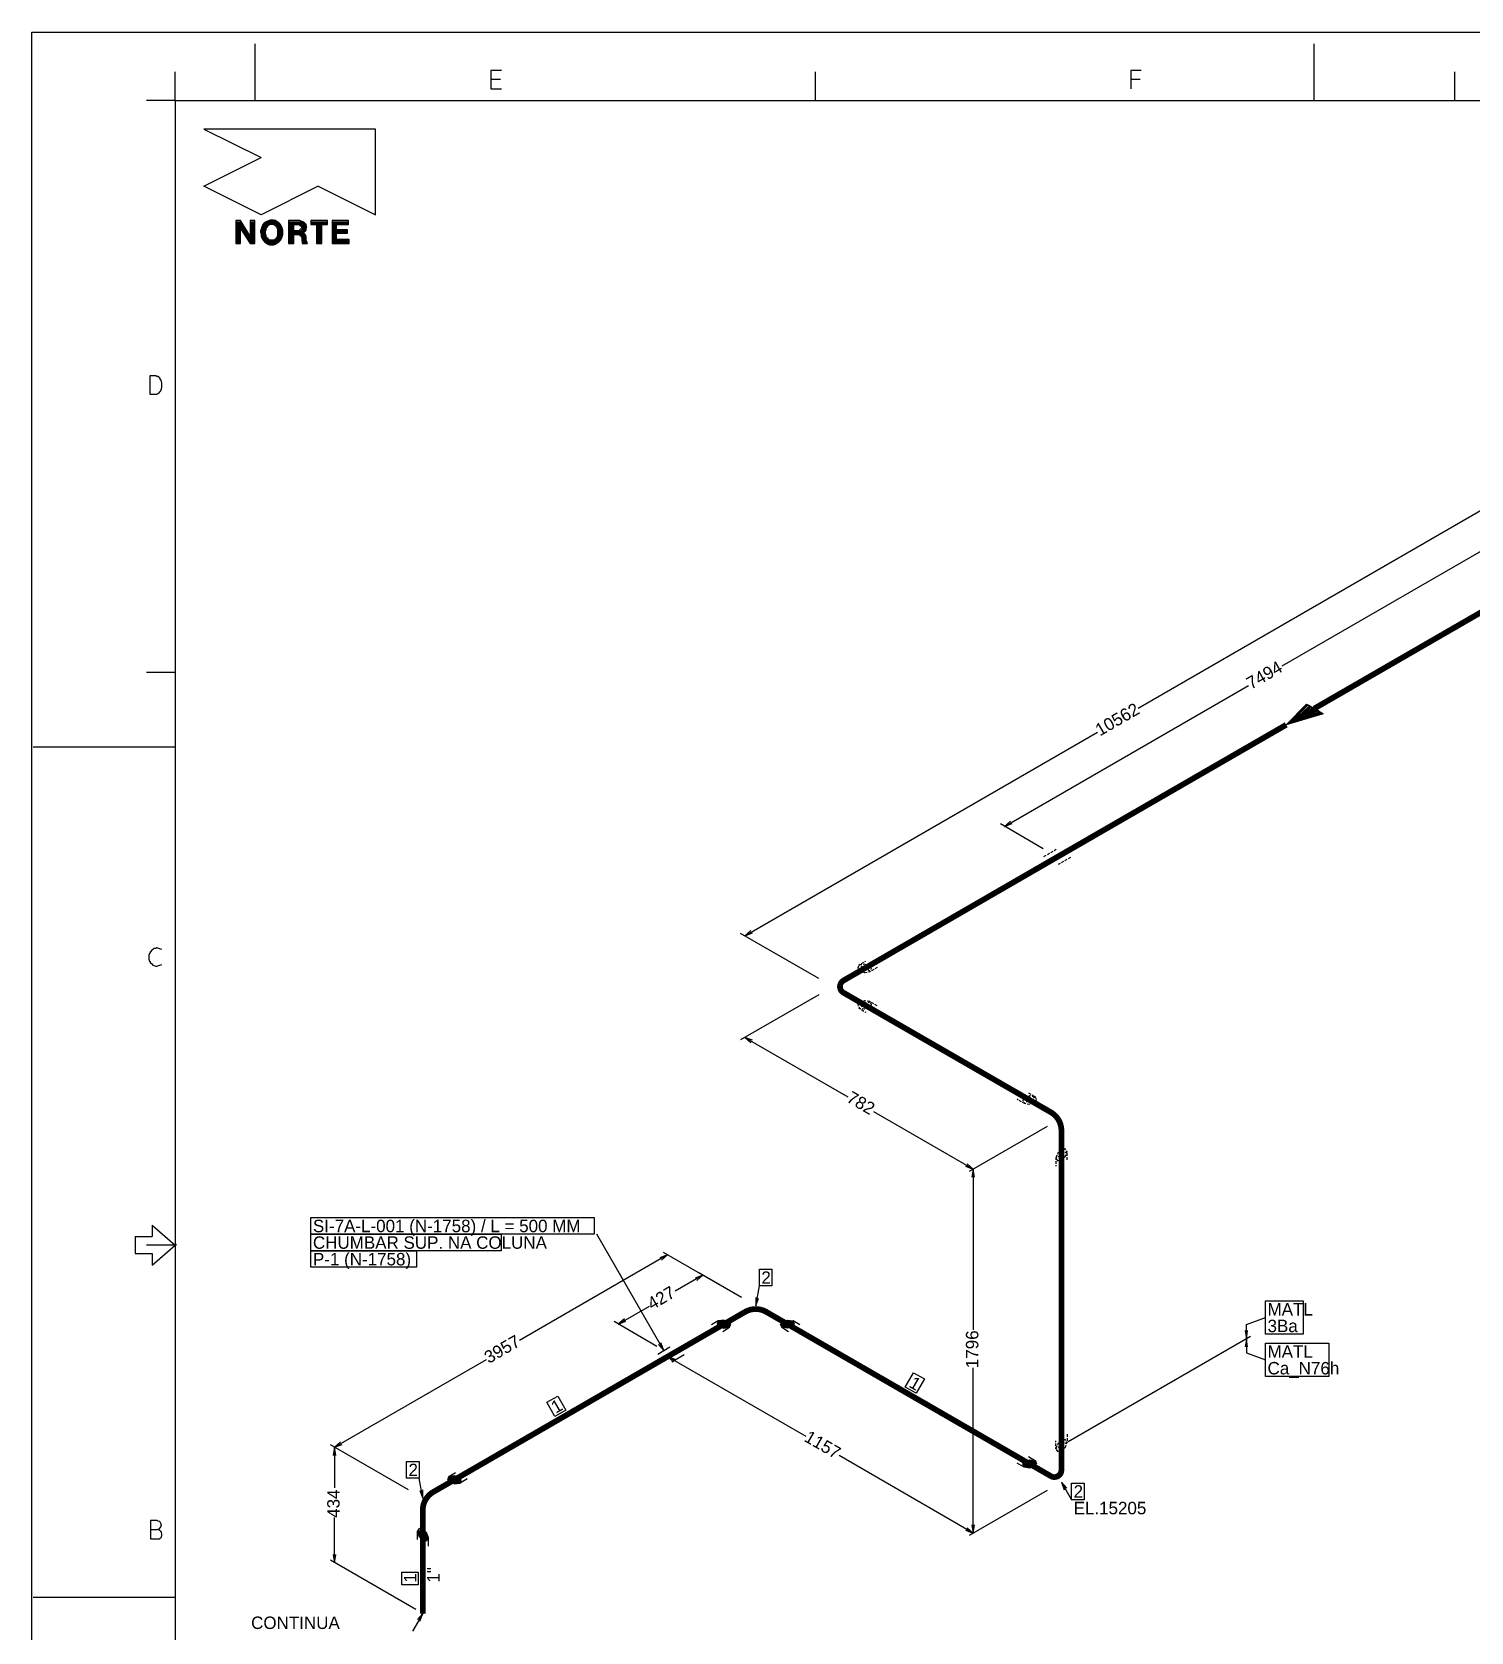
# Model space of a CAD drawing. Extents: x 0 to 597, y 0 to 422.
# Drawn here: x 0 to 251.3, y 142.3 to 421.7 of the extents above; entities that cross this region are included whole.
import ezdxf

# ---------------------------------------------------------------- set-up
doc = ezdxf.new("R2010")
doc.units = 0
doc.header["$MEASUREMENT"] = 0
doc.linetypes.add('GT100', pattern=[0.7, 0.466667, -0.233333])
doc.linetypes.add('GT101', pattern=[2.1, 1.4, -0.7])
doc.layers.add('GT_1', color=7, linetype='Continuous')
doc.styles.add('HTX1', font='O8116901', dxfattribs={"width": 1.02})

msp = doc.modelspace()

# ---------------------------------------------------------------- linework, layer by layer
at = {"linetype": 'Continuous'}
msp.add_lwpolyline([(0, 421.74), (597.11, 421.74), (597.11, 0), (0, 0)], close=True, dxfattribs=at)
at = {"layer": 'GT_1', "flags": 128}
for points in [[(0, 417.48), (0, 421.74), (4.26, 421.74)], [(39, 409.8), (39, 419.7)], [(223.9, 409.8), (223.9, 419.7)], [(25, 409.8), (25, 414.8)], [(82, 415), (80.1, 415), (80.1, 411.8), (82, 411.8)], [(136.8, 409.8), (136.8, 414.8)], [(193.7, 415), (191.9, 415), (191.9, 411.8)], [(248.5, 409.8), (248.5, 414.8)], [(80.1, 413.5), (81.8, 413.5)], [(191.9, 413.5), (193.5, 413.5)], [(25, 409.8), (20, 409.8)], [(25, 409.8), (25, 10)], [(25, 409.8), (583.8, 409.8)], [(60, 404.8), (30, 404.8)], [(30, 404.8), (40, 399.8)], [(60, 389.8), (60, 404.8)], [(30, 394.8), (40, 399.8)], [(40, 389.8), (30, 394.8)], [(50, 394.8), (40, 389.8)], [(50, 394.8), (60, 389.8)], [(36, 384.8), (36.4, 384.8), (36.4, 387.4), (38.1, 384.8), (38.9, 384.8), (38.9, 388.8), (38.1, 388.8), (38.1, 386.1), (36.4, 388.8), (35.6, 388.8), (35.6, 384.8), (36, 384.8)], [(35.6, 388.6), (36.5, 388.6)], [(35.6, 388.4), (36.7, 388.4)], [(38.1, 388.6), (38.9, 388.6)], [(38.1, 388.4), (38.9, 388.4)], [(40, 386.6), (40, 386.4), (40, 386), (40.2, 385.7), (40.4, 385.4), (40.6, 385.1), (40.9, 384.9), (41.2, 384.7), (41.5, 384.6), (41.9, 384.6), (42.2, 384.6), (42.5, 384.7), (42.8, 384.9), (43.1, 385.1), (43.4, 385.4), (43.6, 385.7), (43.7, 386), (43.8, 386.4), (43.8, 386.8), (43.8, 387.1), (43.7, 387.5), (43.6, 387.8), (43.4, 388.1), (43.1, 388.4), (42.8, 388.6), (42.5, 388.8), (42.2, 388.9), (41.9, 388.9), (41.6, 388.9), (41.4, 388.8), (41.1, 388.7), (40.9, 388.6), (40.7, 388.5), (40.5, 388.3), (40.3, 388.1), (40.2, 387.8), (40.1, 387.6), (40, 387.3), (39.9, 387), (39.9, 386.8), (40, 386.6)], [(40.6, 388.4), (43.1, 388.4)], [(40.9, 388.6), (42.9, 388.6)], [(41.3, 388.8), (42.5, 388.8)], [(45.3, 384.8), (45.7, 384.8), (45.7, 386.4), (46.3, 386.4), (46.5, 386.4), (46.7, 386.3), (46.9, 386.2), (47, 386), (47.1, 385.8), (47.1, 385.5), (47.2, 384.8), (48.1, 384.8), (47.9, 385.4), (47.9, 385.9), (47.8, 386.2), (47.7, 386.4), (47.6, 386.5), (47.5, 386.6), (47.3, 386.7), (47.5, 386.8), (47.7, 386.9), (47.8, 387.1), (47.9, 387.2), (47.9, 387.5), (48, 387.7), (47.9, 387.9), (47.9, 388.1), (47.8, 388.2), (47.6, 388.4), (47.5, 388.5), (47.3, 388.6), (47, 388.7), (46.8, 388.8), (46.6, 388.8), (44.8, 388.8), (44.8, 384.8), (45.3, 384.8)], [(44.8, 388.6), (47.3, 388.6)], [(44.8, 388.4), (47.6, 388.4)], [(50.2, 384.8), (50.6, 384.8), (50.6, 388.1), (51.6, 388.1), (51.6, 388.8), (48.7, 388.8), (48.7, 388.1), (49.7, 388.1), (49.7, 384.8), (50.2, 384.8)], [(48.7, 388.6), (51.6, 388.6)], [(48.7, 388.4), (51.6, 388.4)], [(53.9, 384.8), (55.4, 384.8), (55.4, 385.5), (53.2, 385.5), (53.2, 386.6), (55.1, 386.6), (55.1, 387.2), (53.2, 387.2), (53.2, 388.1), (55.3, 388.1), (55.3, 388.8), (52.4, 388.8), (52.4, 384.8), (53.9, 384.8)], [(52.4, 388.6), (55.3, 388.6)], [(52.4, 388.4), (55.3, 388.4)], [(35.6, 388.2), (36.8, 388.2)], [(35.6, 388), (36.9, 388)], [(35.6, 387.8), (37, 387.8)], [(35.6, 387.6), (37.2, 387.6)], [(35.6, 387.4), (36.4, 387.4)], [(35.6, 387.2), (36.4, 387.2)], [(35.6, 387), (36.4, 387)], [(35.6, 386.8), (36.4, 386.8)], [(35.6, 386.6), (36.4, 386.6)], [(35.6, 386.4), (36.4, 386.4)], [(35.6, 386.2), (36.4, 386.2)], [(35.6, 386), (36.4, 386)], [(35.6, 385.8), (36.4, 385.8)], [(35.6, 385.6), (36.4, 385.6)], [(36.5, 387.4), (37.3, 387.4)], [(36.6, 387.2), (37.4, 387.2)], [(36.7, 387), (37.5, 387)], [(36.8, 386.8), (37.7, 386.8)], [(37, 386.6), (37.8, 386.6)], [(37.1, 386.4), (37.9, 386.4)], [(37.2, 386.2), (38, 386.2)], [(37.3, 386), (38.9, 386)], [(37.5, 385.8), (38.9, 385.8)], [(37.6, 385.6), (38.9, 385.6)], [(38.1, 388.2), (38.9, 388.2)], [(38.1, 388), (38.9, 388)], [(38.1, 387.8), (38.9, 387.8)], [(38.1, 387.6), (38.9, 387.6)], [(38.1, 387.4), (38.9, 387.4)], [(38.1, 387.2), (38.9, 387.2)], [(38.1, 387), (38.9, 387)], [(38.1, 386.8), (38.9, 386.8)], [(38.1, 386.6), (38.9, 386.6)], [(38.1, 386.4), (38.9, 386.4)], [(38.1, 386.2), (38.9, 386.2)], [(39.9, 387), (40.8, 387)], [(39.9, 386.8), (40.8, 386.8)], [(39.9, 386.6), (40.8, 386.6)], [(40, 387.4), (40.9, 387.4)], [(40, 387.2), (40.9, 387.2)], [(40, 386.4), (40.8, 386.4)], [(40, 386.2), (40.9, 386.2)], [(40, 386), (40.9, 386)], [(40.1, 387.6), (41, 387.6)], [(40.1, 385.8), (41.1, 385.8)], [(40.2, 387.8), (41.1, 387.8)], [(40.2, 385.6), (41.2, 385.6)], [(40.3, 388), (41.3, 388)], [(40.4, 388.2), (41.7, 388.2)], [(40.8, 386.9), (40.8, 387), (40.9, 387.2), (40.9, 387.5), (41.1, 387.7), (41.2, 387.9), (41.3, 388), (41.5, 388.1), (41.7, 388.2), (41.9, 388.2), (42.1, 388.2), (42.2, 388.1), (42.4, 388), (42.6, 387.9), (42.7, 387.7), (42.8, 387.5), (42.9, 387.2), (42.9, 387), (42.9, 386.7), (42.9, 386.5), (42.9, 386.2), (42.8, 386), (42.7, 385.8), (42.6, 385.6), (42.4, 385.5), (42.3, 385.4), (42.1, 385.4), (41.9, 385.4), (41.7, 385.4), (41.5, 385.4), (41.3, 385.5), (41.2, 385.7), (41, 385.8), (40.9, 386), (40.9, 386.2), (40.8, 386.5), (40.8, 386.7), (40.8, 386.9)], [(42, 388.2), (43.3, 388.2)], [(42.4, 388), (43.5, 388)], [(42.5, 385.6), (43.5, 385.6)], [(42.6, 387.8), (43.6, 387.8)], [(42.7, 387.6), (43.7, 387.6)], [(42.7, 385.8), (43.6, 385.8)], [(42.8, 387.4), (43.7, 387.4)], [(42.8, 386), (43.7, 386)], [(42.9, 387.2), (43.8, 387.2)], [(42.9, 387), (43.8, 387)], [(42.9, 386.8), (43.8, 386.8)], [(42.9, 386.6), (43.8, 386.6)], [(42.9, 386.4), (43.8, 386.4)], [(42.9, 386.2), (43.8, 386.2)], [(44.8, 388.2), (47.8, 388.2)], [(44.8, 388), (45.7, 388)], [(44.8, 387.8), (45.7, 387.8)], [(44.8, 387.6), (45.7, 387.6)], [(44.8, 387.4), (45.7, 387.4)], [(44.8, 387.2), (45.7, 387.2)], [(44.8, 387), (47.7, 387)], [(44.8, 386.8), (47.5, 386.8)], [(44.8, 386.6), (47.5, 386.6)], [(44.8, 386.4), (47.7, 386.4)], [(44.8, 386.2), (45.7, 386.2)], [(44.8, 386), (45.7, 386)], [(44.8, 385.8), (45.7, 385.8)], [(44.8, 385.6), (45.7, 385.6)], [(46.2, 387), (45.7, 387), (45.7, 388.1), (46.6, 388.1), (47.2, 387.6), (46.6, 387), (46.2, 387)], [(46.8, 386.2), (47.8, 386.2)], [(46.9, 388), (47.9, 388)], [(47, 387.2), (47.9, 387.2)], [(47, 386), (47.8, 386)], [(47.1, 387.8), (48, 387.8)], [(47.1, 385.8), (47.9, 385.8)], [(47.1, 385.6), (47.9, 385.6)], [(47.2, 387.6), (48, 387.6)], [(47.2, 387.4), (47.9, 387.4)], [(48.7, 388.2), (51.6, 388.2)], [(49.7, 388), (50.6, 388)], [(49.7, 387.8), (50.6, 387.8)], [(49.7, 387.6), (50.6, 387.6)], [(49.7, 387.4), (50.6, 387.4)], [(49.7, 387.2), (50.6, 387.2)], [(49.7, 387), (50.6, 387)], [(49.7, 386.8), (50.6, 386.8)], [(49.7, 386.6), (50.6, 386.6)], [(49.7, 386.4), (50.6, 386.4)], [(49.7, 386.2), (50.6, 386.2)], [(49.7, 386), (50.6, 386)], [(49.7, 385.8), (50.6, 385.8)], [(49.7, 385.6), (50.6, 385.6)], [(52.4, 388.2), (55.3, 388.2)], [(52.4, 388), (53.2, 388)], [(52.4, 387.8), (53.2, 387.8)], [(52.4, 387.6), (53.2, 387.6)], [(52.4, 387.4), (53.2, 387.4)], [(52.4, 387.2), (55.1, 387.2)], [(52.4, 387), (55.1, 387)], [(52.4, 386.8), (55.1, 386.8)], [(52.4, 386.6), (55.1, 386.6)], [(52.4, 386.4), (53.2, 386.4)], [(52.4, 386.2), (53.2, 386.2)], [(52.4, 386), (53.2, 386)], [(52.4, 385.8), (53.2, 385.8)], [(52.4, 385.6), (53.2, 385.6)], [(35.6, 385.4), (36.4, 385.4)], [(35.6, 385.2), (36.4, 385.2)], [(35.6, 385), (36.4, 385)], [(35.6, 384.8), (36.4, 384.8)], [(37.7, 385.4), (38.9, 385.4)], [(37.8, 385.2), (38.9, 385.2)], [(38, 385), (38.9, 385)], [(38.1, 384.8), (38.9, 384.8)], [(40.3, 385.4), (41.6, 385.4)], [(40.5, 385.2), (43.2, 385.2)], [(40.7, 385), (43, 385)], [(41.1, 384.8), (42.7, 384.8)], [(42.2, 385.4), (43.4, 385.4)], [(44.8, 385.4), (45.7, 385.4)], [(44.8, 385.2), (45.7, 385.2)], [(44.8, 385), (45.7, 385)], [(44.8, 384.8), (45.7, 384.8)], [(47.1, 385.4), (47.9, 385.4)], [(47.1, 385.2), (48, 385.2)], [(47.2, 385), (48, 385)], [(47.2, 384.8), (48.1, 384.8)], [(49.7, 385.4), (50.6, 385.4)], [(49.7, 385.2), (50.6, 385.2)], [(49.7, 385), (50.6, 385)], [(49.7, 384.8), (50.6, 384.8)], [(52.4, 385.4), (55.4, 385.4)], [(52.4, 385.2), (55.4, 385.2)], [(52.4, 385), (55.4, 385)], [(52.4, 384.8), (55.4, 384.8)], [(21.7, 358.5), (21.8, 358.5), (22, 358.6), (22.2, 358.7), (22.3, 358.9), (22.5, 359.1), (22.6, 359.4), (22.7, 359.7), (22.7, 360.1), (22.7, 360.4), (22.6, 360.7), (22.5, 361), (22.3, 361.3), (22.2, 361.4), (22, 361.6), (21.8, 361.6), (21.6, 361.7), (20.6, 361.7), (20.6, 358.5), (21.6, 358.5), (21.7, 358.5)], [(254.038, 338.741), (193.191, 303.596)], [(260.215, 335.191), (218.254, 310.98)], [(25, 309.9), (20, 309.9)], [(169.832, 283.006), (212.432, 307.643)], [(223.934, 303.596), (225.496, 302.673), (219.035, 300.756), (222.585, 304.377), (225.283, 302.815), (219.532, 301.04), (222.656, 304.306), (225.141, 302.886), (220.029, 301.324), (222.869, 304.235), (224.928, 303.028), (220.526, 301.608), (223.082, 304.093), (224.715, 303.17), (220.952, 301.892), (223.224, 304.022), (224.502, 303.241), (221.378, 302.176), (223.437, 303.88), (224.36, 303.383), (221.875, 302.389), (223.65, 303.738), (224.147, 303.454), (222.301, 302.673), (223.863, 303.667), (223.934, 303.596), (219.035, 300.756)], [(124.463, 263.907), (186.091, 299.478)], [(0.2, 296.9), (25, 296.9)], [(176.577, 279.101), (169.122, 283.432)], [(170.897, 283.929), (169.832, 283.006), (171.181, 283.503)], [(137.385, 256.452), (123.753, 264.333)], [(125.528, 264.83), (124.463, 263.907), (125.812, 264.404)], [(22.7, 261.5), (21.8, 261.8), (21.6, 261.7), (21.3, 261.7), (21.1, 261.5), (20.9, 261.4), (20.7, 261.1), (20.5, 260.8), (20.4, 260.5), (20.4, 260.2), (20.4, 259.8), (20.5, 259.5), (20.7, 259.2), (20.9, 259), (21.1, 258.8), (21.3, 258.7), (21.6, 258.6), (21.8, 258.6), (22.7, 258.9)], [(137.385, 253.612), (123.753, 245.731)], [(125.812, 245.66), (124.463, 246.157), (125.528, 245.234)], [(124.463, 246.157), (142.497, 235.791)], [(164.365, 223.153), (147.041, 233.164)], [(177.287, 230.608), (163.655, 222.727)], [(177.287, 230.608), (163.655, 222.727)], [(163.016, 223.65), (164.365, 223.153), (163.3, 224.076)], [(164.578, 221.733), (164.365, 223.153), (164.152, 221.733)], [(164.365, 223.153), (164.365, 195.108)], [(21, 213.4), (21, 211.4)], [(21, 213.4), (25, 209.9)], [(48.706, 214.704), (98.193, 214.704), (98.193, 211.793), (48.706, 211.793), (48.706, 214.704)], [(18, 211.4), (18, 208.4), (21, 208.4), (21, 206.4), (25, 209.9)], [(18, 211.4), (21, 211.4)], [(25, 209.9), (20, 209.9)], [(24.9, 210), (25, 210.1), (25.2, 209.9), (25, 209.7), (24.8, 209.9), (24.9, 210)], [(25, 210), (25.1, 209.9), (25, 209.8), (24.9, 209.9), (25, 210)], [(48.706, 211.793), (81.934, 211.793), (81.934, 208.882), (48.706, 208.882), (48.706, 211.793)], [(110.334, 191.487), (98.619, 211.793)], [(48.706, 208.882), (67.166, 208.882), (67.166, 206.042), (48.706, 206.042), (48.706, 208.882)], [(110.973, 208.172), (85.129, 193.262)], [(109.908, 207.249), (110.973, 208.172), (109.624, 207.675)], [(123.895, 200.717), (110.263, 208.598)], [(117.15, 204.622), (112.322, 201.853)], [(116.085, 203.699), (117.15, 204.622), (115.801, 204.125)], [(123.895, 200.717), (116.44, 205.048)], [(127.019, 205.687), (129.22, 205.687), (129.22, 202.776), (127.019, 202.776), (127.019, 205.687)], [(126.38, 199.297), (127.019, 202.776)], [(102.382, 196.102), (107.849, 199.226)], [(126.38, 200.717), (126.38, 199.297), (126.877, 200.646)], [(215.414, 200.149), (222.017, 200.149), (222.017, 194.327), (215.414, 194.327), (215.414, 200.149)], [(109.127, 192.197), (101.672, 196.528)], [(103.447, 197.025), (102.382, 196.102), (103.731, 196.599)], [(123.895, 197.877), (110.263, 189.996)], [(120.629, 194.824), (121.836, 195.534), (119.848, 196.67), (118.641, 195.96)], [(120.842, 195.392), (121.836, 195.534), (122.049, 196.102), (120.842, 196.812), (119.848, 196.67), (119.635, 196.102), (120.842, 195.392)], [(119.672, 196.2), (121.882, 196.2)], [(119.747, 196.4), (121.542, 196.4)], [(119.808, 196), (122.011, 196)], [(119.822, 196.6), (121.202, 196.6)], [(120.148, 195.8), (121.936, 195.8)], [(120.488, 195.6), (121.861, 195.6)], [(131.918, 196.812), (132.912, 196.67), (133.125, 196.102), (131.918, 195.392), (130.924, 195.534), (130.711, 196.102), (131.918, 196.812)], [(130.749, 196), (132.952, 196)], [(130.824, 195.8), (132.612, 195.8)], [(130.878, 196.2), (133.088, 196.2)], [(130.899, 195.6), (132.272, 195.6)], [(134.119, 195.96), (132.912, 196.67), (130.924, 195.534), (132.131, 194.824)], [(131.218, 196.4), (133.013, 196.4)], [(131.558, 196.6), (132.938, 196.6)], [(212.077, 196.031), (215.414, 197.238)], [(212.077, 193.546), (212.077, 196.031)], [(109.411, 192.552), (110.334, 191.487), (109.837, 192.836)], [(180.979, 175.583), (212.787, 193.972)], [(180.979, 175.583), (212.787, 193.972)], [(211.864, 194.966), (212.077, 193.546), (212.29, 194.966)], [(212.29, 192.126), (212.077, 193.546), (211.864, 192.126)], [(212.077, 193.546), (212.077, 191.061)], [(109.269, 190.848), (111.399, 192.126)], [(112.322, 189.925), (110.973, 190.422), (112.038, 189.499)], [(110.973, 190.422), (135.113, 176.506)], [(113.884, 190.706), (111.754, 189.428)], [(212.077, 191.061), (215.414, 189.854)], [(215.414, 192.765), (226.49, 192.765), (226.49, 186.943), (215.414, 186.943), (215.414, 192.765)], [(52.824, 174.589), (79.378, 189.925)], [(153.928, 187.582), (155.845, 186.517), (154.425, 184.032), (152.508, 185.097), (153.928, 187.582)], [(164.365, 159.608), (164.365, 188.434)], [(89.886, 182.47), (91.803, 183.535), (93.223, 181.05), (91.306, 179.985), (89.886, 182.47)], [(65.746, 167.134), (52.114, 175.015)], [(65.746, 167.134), (52.114, 175.015)], [(53.037, 173.169), (52.824, 174.589), (52.611, 173.169)], [(53.889, 175.512), (52.824, 174.589), (54.173, 175.086)], [(52.824, 174.589), (52.824, 167.489)], [(65.391, 172.104), (67.592, 172.104), (67.592, 169.193), (65.391, 169.193), (65.391, 172.104)], [(164.365, 159.608), (140.935, 173.169)], [(174.021, 172.956), (175.228, 172.246), (173.24, 171.11), (172.033, 171.82)], [(174.234, 172.388), (175.228, 172.246), (175.441, 171.678), (174.234, 170.968), (173.24, 171.11), (173.027, 171.678), (174.234, 172.388)], [(173.056, 171.6), (175.308, 171.6)], [(173.131, 171.4), (174.968, 171.4)], [(173.206, 171.2), (174.628, 171.2)], [(173.234, 171.8), (175.395, 171.8)], [(173.574, 172), (175.32, 172)], [(173.914, 172.2), (175.245, 172.2)], [(68.231, 165.714), (67.592, 169.193)], [(73.769, 168.199), (74.763, 168.341), (74.976, 168.909), (73.769, 169.619), (72.775, 169.477), (72.562, 168.909), (73.769, 168.199)], [(72.596, 169), (74.821, 169)], [(72.671, 169.2), (74.481, 169.2)], [(72.746, 169.4), (74.141, 169.4)], [(72.747, 168.8), (74.935, 168.8)], [(75.97, 169.051), (74.763, 168.341), (72.775, 169.477), (73.982, 170.187)], [(73.087, 168.6), (74.86, 168.6)], [(73.427, 168.4), (74.785, 168.4)], [(180.695, 167.418), (179.772, 168.483), (180.269, 167.134)], [(179.772, 168.483), (181.547, 165.43)], [(181.547, 168.341), (183.748, 168.341), (183.748, 165.43), (181.547, 165.43), (181.547, 168.341)], [(67.734, 167.063), (68.231, 165.714), (68.231, 167.134)], [(177.287, 167.063), (163.655, 159.182)], [(177.287, 167.063), (163.655, 159.182)], [(52.824, 154.425), (52.824, 162.306)], [(20.7, 160.2), (21.9, 160.2), (22.2, 160.3), (22.4, 160.5), (22.5, 160.7), (22.6, 161.1), (22.5, 161.3), (22.3, 161.6), (22, 161.7), (21.8, 161.8), (20.7, 161.8), (20.7, 158.6), (21.9, 158.6), (22.1, 158.6), (22.2, 158.6), (22.4, 158.7), (22.5, 158.8), (22.6, 158.9), (22.6, 159), (22.7, 159.2), (22.7, 159.3), (22.7, 159.5), (22.6, 159.6), (22.6, 159.8), (22.5, 159.9), (22.4, 160), (22.2, 160.1), (22.1, 160.2), (21.9, 160.2)], [(68.87, 158.259), (69.225, 158.756), (68.87, 159.679), (67.592, 160.389), (67.237, 159.892), (67.592, 158.969), (68.87, 158.259)], [(69.225, 157.336), (69.225, 158.756), (67.237, 159.892), (67.237, 158.472)], [(67.272, 159.8), (68.652, 159.8)], [(67.314, 160), (68.292, 160)], [(67.349, 159.6), (68.9, 159.6)], [(67.426, 159.4), (68.977, 159.4)], [(163.016, 160.105), (164.365, 159.608), (163.3, 160.531)], [(164.152, 161.028), (164.365, 159.608), (164.578, 161.028)], [(67.503, 159.2), (69.054, 159.2)], [(67.58, 159), (69.131, 159)], [(67.896, 158.8), (69.208, 158.8)], [(68.256, 158.6), (69.114, 158.6)], [(67.024, 146.26), (52.114, 154.851)], [(52.611, 155.845), (52.824, 154.425), (53.037, 155.845)], [(64.61, 150.591), (64.61, 152.792), (67.45, 152.792), (67.45, 150.591), (64.61, 150.591)], [(0.2, 148.4), (25, 148.4)], [(68.231, 145.55), (66.456, 142.497)], [(67.734, 144.201), (68.231, 145.55), (67.308, 144.485)]]:
    msp.add_lwpolyline(points, dxfattribs=at)
at = {"layer": 'GT_1', "linetype": 'GT101', "const_width": 1, "flags": 128}
for points in [[(263.907, 326.671), (223.934, 303.596)], [(219.035, 300.756), (179.062, 277.681)], [(179.062, 277.681), (145.408, 258.227)], [(145.408, 258.227), (141.716, 256.097)], [(141.716, 253.967), (145.408, 251.837)], [(145.408, 251.837), (174.234, 235.223)], [(174.234, 235.223), (177.926, 233.093)], [(179.772, 229.898), (179.772, 225.638)], [(179.772, 225.638), (179.772, 174.873)]]:
    msp.add_lwpolyline(points, dxfattribs=at)
at = {"layer": 'GT_1', "linetype": 'GT100', "flags": 128}
for points in [[(176.719, 277.752), (178.849, 279.03)], [(181.334, 277.61), (179.204, 276.332)], [(145.408, 257.517), (146.402, 257.659), (146.615, 258.227), (145.408, 258.937), (144.414, 258.795), (144.201, 258.227), (145.408, 257.517)], [(147.609, 258.369), (146.402, 257.659), (144.414, 258.795), (145.621, 259.505)], [(146.615, 251.837), (146.402, 252.405), (145.408, 252.547), (144.201, 251.837), (144.414, 251.269), (145.408, 251.127), (146.615, 251.837)], [(147.609, 251.695), (146.402, 252.405), (144.414, 251.269), (145.621, 250.559)], [(174.021, 236.501), (175.228, 235.791), (173.24, 234.655), (172.033, 235.365)], [(175.441, 235.223), (175.228, 235.791), (174.234, 235.933), (173.027, 235.223), (173.24, 234.655), (174.234, 234.513), (175.441, 235.223)], [(180.411, 225.283), (180.766, 226.206), (180.411, 226.703), (179.133, 225.993), (178.778, 225.07), (179.133, 224.573), (180.411, 225.283)], [(180.766, 224.786), (180.766, 226.206), (178.778, 225.07), (178.778, 223.65)], [(180.766, 176.861), (180.766, 175.441), (178.778, 174.305), (178.778, 175.725)], [(180.411, 174.518), (180.766, 175.441), (180.411, 175.938), (179.133, 175.228), (178.778, 174.305), (179.133, 173.808), (180.411, 174.518)]]:
    msp.add_lwpolyline(points, dxfattribs=at)
at = {"layer": 'GT_1', "linetype": 'GT101', "const_width": 1, "flags": 128}
for points in [[(141.716, 256.097, 0.57736), (141.716, 253.967)], [(177.926, 233.093, -0.267786), (179.772, 229.898)]]:
    msp.add_lwpolyline(points, format="xyb", dxfattribs=at)
at = {"layer": 'GT_1', "const_width": 1, "flags": 128}
for points in [[(124.534, 198.232), (120.842, 196.102)], [(131.918, 196.102), (128.226, 198.232)], [(120.842, 196.102), (111.612, 190.777)], [(174.234, 171.678), (131.918, 196.102)], [(111.612, 190.777), (73.769, 168.909)], [(179.772, 174.873), (179.772, 170.613)], [(177.926, 169.548), (174.234, 171.678)], [(73.769, 168.909), (70.077, 166.779)], [(68.231, 163.584), (68.231, 159.324)], [(68.231, 159.324), (68.231, 145.55)]]:
    msp.add_lwpolyline(points, dxfattribs=at)
for points in [[(128.226, 198.232, 0.267941), (124.534, 198.232)], [(179.772, 170.613, -0.577557), (177.926, 169.548)], [(70.077, 166.779, 0.267786), (68.231, 163.584)]]:
    msp.add_lwpolyline(points, format="xyb", dxfattribs=at)

# ---------------------------------------------------------------- texts
at = {"layer": 'GT_1', "style": 'HTX1', "width": 1.02}
for s, height, rotation, p in [('7494', 2.1744, 30, (212.883, 306.854)), ('10562', 2.1744, 30, (186.492, 298.707)), ('782', 2.1744, 330, (142.077, 235.02)), ('427', 2.1744, 30, (108.271, 198.491)), ('3957', 2.1744, 30, (79.786, 189.136)), ('1796', 2.1744, 90, (165.27, 188.399)), ('1', 2.174, 330, (152.981, 185.216)), ('1', 2.174, 30, (91.459, 180.423)), ('1157', 2.1744, 330, (134.687, 175.753)), ('434', 2.1744, 90, (53.729, 162.271)), ('1', 2.174, 90, (67.13, 150.946)), ('1"', 2.1744, 90, (71.177, 150.946))]:
    msp.add_text(s, height=height, rotation=rotation, dxfattribs=at).set_placement(p)
for s, height, p in [('SI-7A-L-001 (N-1758) / L = 500 MM', 2.17437, (49.061, 212.148)), ('CHUMBAR SUP. NA COLUNA', 2.17437, (49.061, 209.249)), ('P-1 (N-1758)', 2.17437, (49.061, 206.35)), ('2', 2.174, (127.374, 203.131)), ('MATL', 2.1744, (215.769, 197.593)), ('3Ba', 2.1744, (215.769, 194.694)), ('MATL', 2.1744, (215.769, 190.209)), ('Ca_N76h', 2.1744, (215.769, 187.31)), ('2', 2.174, (65.746, 169.548)), ('2', 2.174, (181.902, 165.785)), ('EL.15205', 2.1744, (181.902, 162.886)), ('CONTINUA', 2.1744, (38.265, 142.852))]:
    msp.add_text(s, height=height, dxfattribs=at).set_placement(p)

doc.saveas('drawing.dxf')
